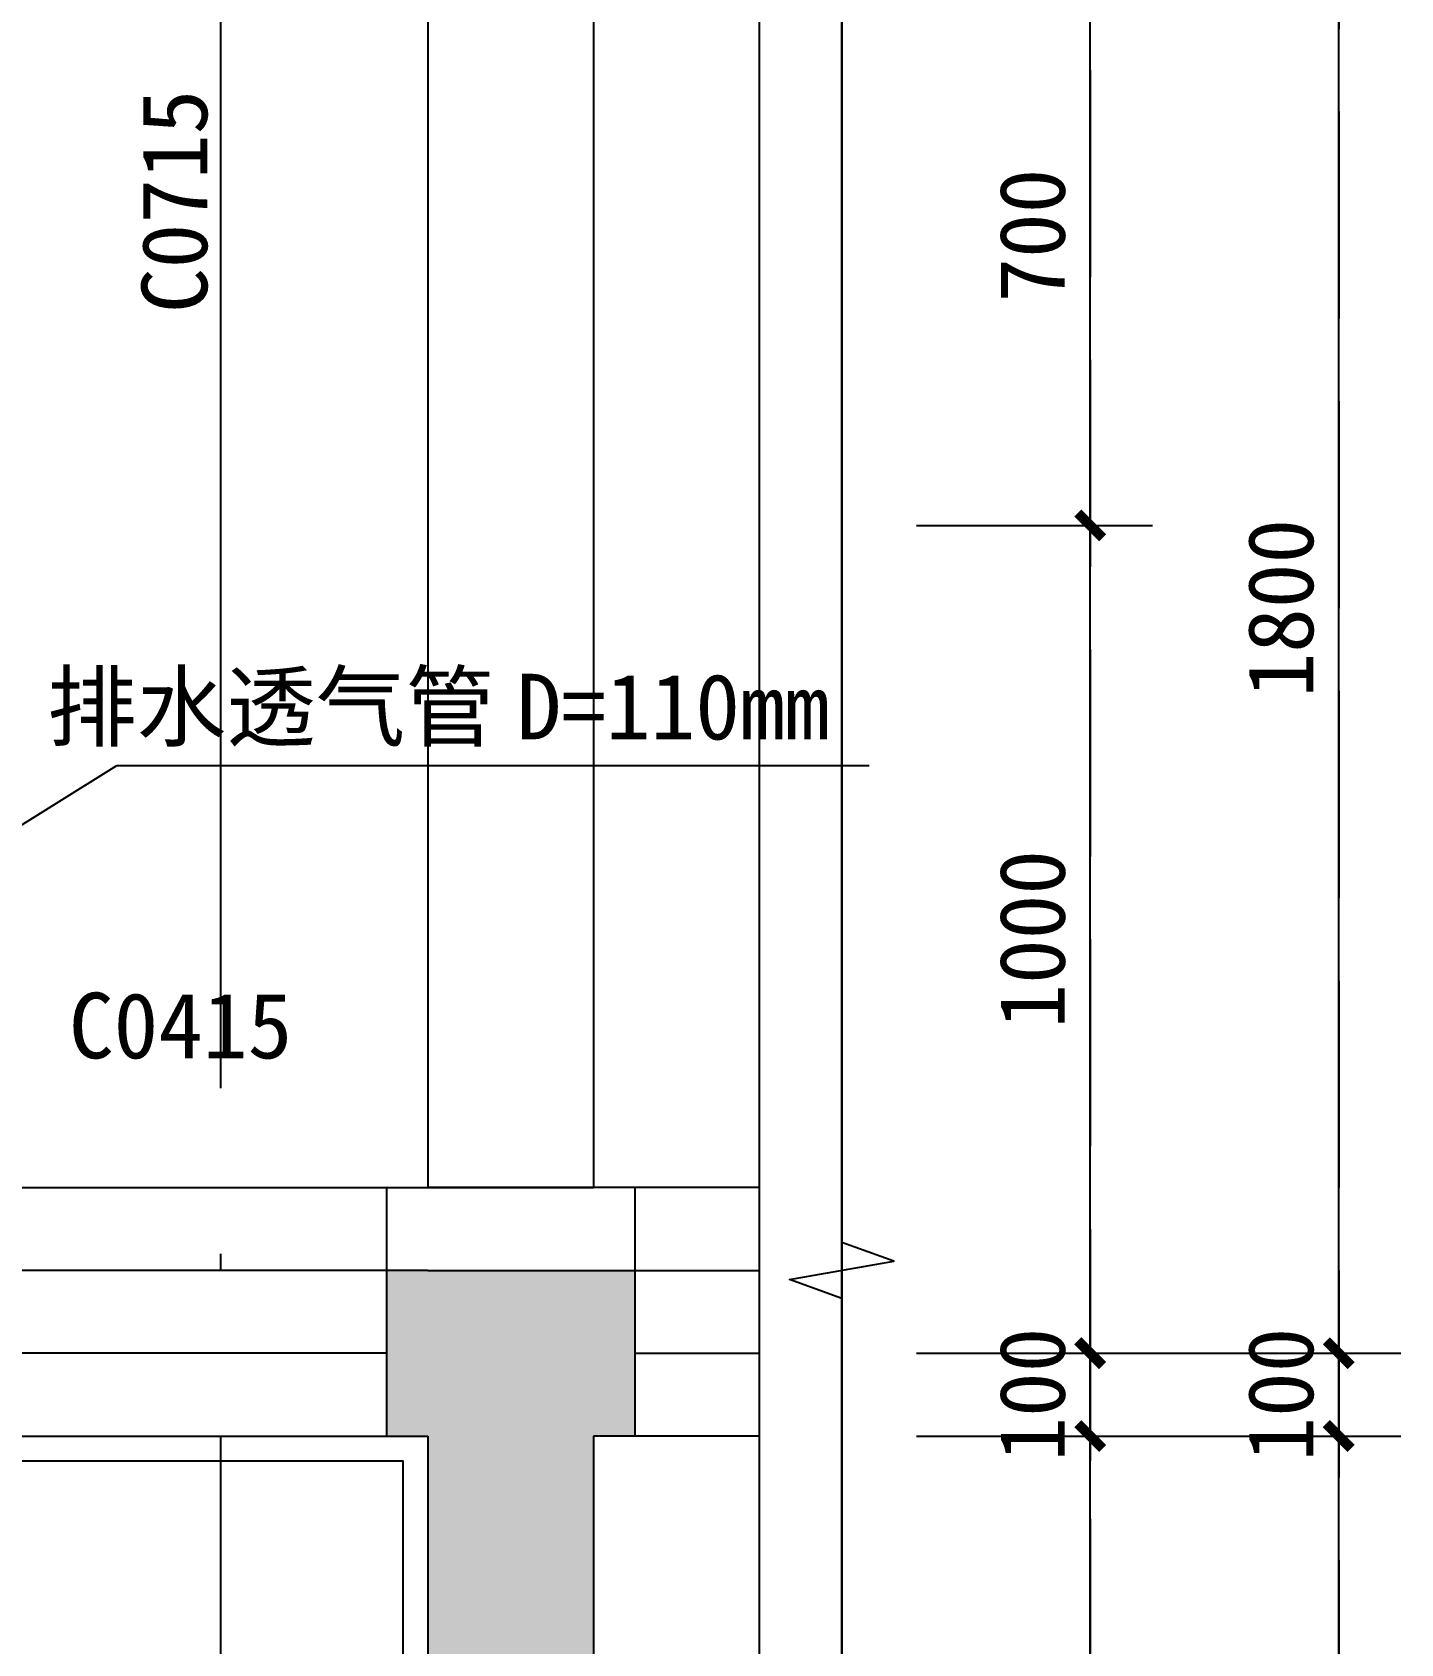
# Model space of a CAD drawing. Header units: millimetres. Extents: x -15 to 66915, y -15 to 18798.
# Drawn here: x 52868 to 54520, y 13212 to 15158 of the extents above; entities that cross this region are included whole.
import ezdxf
from ezdxf.xclip import XClip

# ---------------------------------------------------------------- set-up
doc = ezdxf.new("R2010")
doc.units = ezdxf.units.MM
doc.header["$LTSCALE"] = 1000
doc.header["$XCLIPFRAME"] = 2
doc.linetypes.add('1#2#楼$0$DOTE', pattern=[2.42, 2, -0.2, 0.02, -0.2])
doc.linetypes.add('DASH', pattern=[0.35, 0.25, -0.1])
doc.layers.get('Defpoints').update_dxf_attribs({"color": 4, "linetype": 'DASH'})
for name, color, linetype in [('1#2#楼$0$A-ANNO-DIMS', 3, 'Continuous'), ('1#2#楼$0$A-ANNO-DOTE', 10, '1#2#楼$0$DOTE'), ('1#2#楼$0$A-ANNO-IDEN', 3, 'Continuous'), ('1#2#楼$0$A-ANNO-SYMB', 3, 'Continuous'), ('1#2#楼$0$A-ANNO-TEXT', 7, 'Continuous'), ('1#2#楼$0$A-DOOR-IDEN', 53, 'Continuous'), ('140-WC$0$A-FLOR-SPCL', 225, 'Continuous'), ('140-墙体$0$A-COLU-CONC-HATC', 204, 'Continuous'), ('140-墙体$0$A-DOOR', 51, 'Continuous'), ('140-墙体$0$A-WALL-CONC', 9, 'Continuous'), ('140-墙体$0$A-WALL-INSL', 241, 'Continuous'), ('变形缝$0$A-COLU-CONC-HATC', 204, 'Continuous'), ('变形缝$0$A-WALL-CONC', 9, 'Continuous'), ('变形缝$0$A-WALL-INSL', 241, 'Continuous'), ('变形缝$0$A-WALL-STUD', 133, 'Continuous')]:
    doc.layers.add(name, color=color, linetype=linetype)
doc.styles.add('1#2#楼$0$_TCH_DIM', font='')
doc.styles.add('1#2#楼$0$_TCH_DIM_T3', font='')
doc.styles.add('1#2#楼$0$_TCH_WINDOW', font='')
doc.styles.get('1#2#楼$0$_TCH_DIM').set_extended_font_data('SimSun')
doc.styles.get('1#2#楼$0$_TCH_DIM_T3').set_extended_font_data('SimSun')
doc.styles.get('1#2#楼$0$_TCH_WINDOW').set_extended_font_data('SimSun')
doc.dimstyles.new('1#2#楼$0$_TCH_ARCH&&30', dxfattribs={"dimtxt": 79.303797, "dimasz": 30, "dimexe": 75, "dimexo": 90, "dimgap": 30, "dimtad": 1, "dimdec": 0, "dimzin": 0, "dimdsep": 46, "dimtxsty": '1#2#楼$0$_TCH_DIM_T3', "dimblk": '1#2#楼$0$_ArchTick', "dimcen": 0.09, "dimclrt": 7, "dimazin": 2, "dimtfac": 1, "dimtdec": 0, "dimtix": 1, "dimtmove": 2, "dimatfit": 3, "dimfxl": 100, "dimtolj": 1, "dimtzin": 0, "dimarcsym": 0})

# ---------------------------------------------------------------- blocks, each defined once
blk = doc.blocks.new('140-墙体$0$$WINLIB2D$00000001')
at = {"color": 0}
for points in [[(-0.5, 0.5), (-0.5, -0.5)], [(-0.5, 0.5), (0.5, 0.5)], [(0.5, -0.5), (0.5, 0.5)], [(0.5, 0.1667), (-0.5, 0.1667)], [(0.5, -0.1667), (-0.5, -0.1667)], [(-0.5, -0.5), (0.5, -0.5)]]:
    blk.add_lwpolyline(points, dxfattribs=at)
blk = doc.blocks.new('140-墙体')
at = {"layer": '140-墙体$0$A-COLU-CONC-HATC'}
blk.add_hatch(color=256, dxfattribs=at).paths.add_polyline_path([(0, 6200), (-50, 6200), (-50, 6000), (0, 6000)])
at = {"layer": '140-墙体$0$A-WALL-CONC'}
for p, q in [((0, 6200), (-50, 6200)), ((-50, 6200), (-50, 6000)), ((-50, 6000), (0, 6000))]:
    blk.add_line(p, q, dxfattribs=at)
at = {"layer": '140-墙体$0$A-WALL-INSL'}
for q in [(-50, 6200), (0, 6300)]:
    blk.add_line((-50, 6300), q, dxfattribs=at)
at = {"layer": '140-墙体$0$A-DOOR', "xscale": 450, "yscale": -300, "zscale": 300}
blk.add_blockref('140-墙体$0$$WINLIB2D$00000001', (-275, 6150), dxfattribs=at)
blk = doc.blocks.new('变形缝')
at = {"layer": '变形缝$0$A-COLU-CONC-HATC'}
for points in [[(-100, 6200), (-100, 6000), (0, 6066.7), (0, 6200)], [(0, 6066.7), (100, 6000), (100, 6200), (0, 6200)], [(0, 6066.7), (-100, 6000), (-100, 100), (0, 33.3), (100, 100), (100, 6000)]]:
    blk.add_hatch(color=256, dxfattribs=at).paths.add_polyline_path(points)
at = {"layer": '变形缝$0$A-WALL-CONC'}
for p, q in [((-100, 6200), (0, 6200)), ((0, 6200), (100, 6200)), ((-100, 6000), (-100, 6000)), ((-100, 6000), (-100, 100)), ((100, 6000), (100, 100)), ((100, 6000), (100, 6000))]:
    blk.add_line(p, q, dxfattribs=at)
at = {"layer": '变形缝$0$A-WALL-INSL'}
for p, q in [((-100, 6300), (0, 6300)), ((0, 6300), (100, 6300))]:
    blk.add_line(p, q, dxfattribs=at)
at = {"layer": '变形缝$0$A-WALL-STUD'}
for p, q in [((-100, 7800), (-100, 6300)), ((100, 7800), (100, 6300)), ((100, 6300), (-100, 6300))]:
    blk.add_line(p, q, dxfattribs=at)
blk = doc.blocks.new('140-WC')
at = {"layer": '140-WC$0$A-FLOR-SPCL'}
blk.add_lwpolyline([(2100, -3500), (2100, -3470), (2170, -3470), (2170, -1930), (-770, -1930), (-770, -3470), (1200, -3470), (1200, -3500)], dxfattribs=at)
at = {"layer": 'Defpoints'}
blk.add_lwpolyline([(2200, -1900), (-800, -1900), (-800, -3500), (2200, -3500)], close=True, dxfattribs=at)
blk = doc.blocks.new('1#2#楼$0$BGTVF')
ref = blk.add_blockref('140-墙体', (8550, -11200))
XClip(ref).set_block_clipping_path([(-12550, 3900.0000000001), (-9750, 3900.0000000001), (-9750, 11800.0000000001), (400.0000000001, 11800.0000000001), (400.0000000001, -2099.9999999999), (-12549.9999999999, -2100.0000000001)])
ref = blk.add_blockref('140-墙体', (8750, -11200), dxfattribs=dict(xscale=-1))
XClip(ref).set_block_clipping_path([(12750, 3900.0000000001), (9950, 3900.0000000001), (9950, 11800.0000000001), (-200.0000000001, 11800.0000000001), (-200.0000000001, -2099.9999999999), (12749.9999999999, -2100.0000000001)])
ref = blk.add_blockref('140-WC', (7750, -3300), dxfattribs=dict(xscale=-1))
XClip(ref).set_block_clipping_path([(11749.9999999999, -3999.9999999999), (8949.9999999999, -3999.9999999999), (8949.9999999999, 3900.0000000001), (-1200.0000000002, 3900.0000000001), (-1200.0000000002, -9999.9999999999), (11749.9999999998, -10000.0000000001)])
ref = blk.add_blockref('变形缝', (8650, -11200))
XClip(ref).set_block_clipping_path([(-12650, 3900.0000000001), (-9850, 3900.0000000001), (-9850, 11800.0000000001), (300.0000000001, 11800.0000000001), (300.0000000001, -2099.9999999999), (-12649.9999999999, -2100.0000000001)])
blk = doc.blocks.new('1#2#楼$0$_ArchTick')
at = {"color": 0, "linetype": 'ByBlock', "const_width": 0.4}
blk.add_lwpolyline([(-0.5, -0.5), (0.5, 0.5)], dxfattribs=at)
blk = doc.blocks.new('*D649')
at = {"layer": '1#2#楼$0$A-ANNO-DIMS', "color": 0, "lineweight": -2, "transparency": 16777216}
for p, q in [((53935.5, 13462.7), (54220.5, 13462.7)), ((54145.5, 11862.7), (54145.5, 13462.7)), ((53935.5, 11862.7), (54220.5, 11862.7))]:
    blk.add_line(p, q, dxfattribs=at)
at = {"layer": 'Defpoints', "color": 0, "transparency": 16777216}
for p in [(53845.5, 13462.7), (54145.5, 13462.7), (53845.5, 11862.7)]:
    blk.add_point(p, dxfattribs=at)
at = {"layer": '1#2#楼$0$A-ANNO-DIMS', "color": 0, "lineweight": -2, "transparency": 16777216, "xscale": 30, "yscale": 30, "zscale": 30}
for p, rotation in [((54145.5, 13462.7), 90), ((54145.5, 11862.7), 270)]:
    blk.add_blockref('1#2#楼$0$_ArchTick', p, dxfattribs=dict(at, rotation=rotation))
at = {"layer": '1#2#楼$0$A-ANNO-DIMS', "color": 7, "transparency": 16777216, "insert": (54075.8, 12662.7), "char_height": 79.3, "attachment_point": 5, "rotation": 90, "style": '1#2#楼$0$_TCH_DIM_T3'}
blk.add_mtext('\\A1;1600', dxfattribs=at)
blk = doc.blocks.new('*D650')
at = {"layer": '1#2#楼$0$A-ANNO-DIMS', "color": 0, "lineweight": -2, "transparency": 16777216}
for p, q in [((54145.5, 13562.7), (54145.5, 13592.7)), ((53935.5, 13562.7), (54220.5, 13562.7)), ((54145.5, 13462.7), (54145.5, 13562.7)), ((53935.5, 13462.7), (54220.5, 13462.7)), ((54145.5, 13462.7), (54145.5, 13432.7))]:
    blk.add_line(p, q, dxfattribs=at)
at = {"layer": 'Defpoints', "color": 0, "transparency": 16777216}
for p in [(53845.5, 13562.7), (54145.5, 13562.7), (53845.5, 13462.7)]:
    blk.add_point(p, dxfattribs=at)
at = {"layer": '1#2#楼$0$A-ANNO-DIMS', "color": 0, "lineweight": -2, "transparency": 16777216, "xscale": 30, "yscale": 30, "zscale": 30}
for p, rotation in [((54145.5, 13562.7), 270), ((54145.5, 13462.7), 90)]:
    blk.add_blockref('1#2#楼$0$_ArchTick', p, dxfattribs=dict(at, rotation=rotation))
at = {"layer": '1#2#楼$0$A-ANNO-DIMS', "color": 7, "transparency": 16777216, "insert": (54075.8, 13512.7), "char_height": 79.3, "attachment_point": 5, "rotation": 90, "style": '1#2#楼$0$_TCH_DIM_T3'}
blk.add_mtext('\\A1;100', dxfattribs=at)
blk = doc.blocks.new('*D651')
at = {"layer": '1#2#楼$0$A-ANNO-DIMS', "color": 0, "lineweight": -2, "transparency": 16777216}
for p, q in [((53935.5, 14562.7), (54220.5, 14562.7)), ((54145.5, 13562.7), (54145.5, 14562.7)), ((53935.5, 13562.7), (54220.5, 13562.7))]:
    blk.add_line(p, q, dxfattribs=at)
at = {"layer": 'Defpoints', "color": 0, "transparency": 16777216}
for p in [(53845.5, 14562.7), (54145.5, 14562.7), (53845.5, 13562.7)]:
    blk.add_point(p, dxfattribs=at)
at = {"layer": '1#2#楼$0$A-ANNO-DIMS', "color": 0, "lineweight": -2, "transparency": 16777216, "xscale": 30, "yscale": 30, "zscale": 30}
for p, rotation in [((54145.5, 14562.7), 90), ((54145.5, 13562.7), 270)]:
    blk.add_blockref('1#2#楼$0$_ArchTick', p, dxfattribs=dict(at, rotation=rotation))
at = {"layer": '1#2#楼$0$A-ANNO-DIMS', "color": 7, "transparency": 16777216, "insert": (54075.8, 14062.7), "char_height": 79.3, "attachment_point": 5, "rotation": 90, "style": '1#2#楼$0$_TCH_DIM_T3'}
blk.add_mtext('\\A1;1000', dxfattribs=at)
blk = doc.blocks.new('*D652')
at = {"layer": '1#2#楼$0$A-ANNO-DIMS', "color": 0, "lineweight": -2, "transparency": 16777216}
for p, q in [((53935.5, 15262.7), (54220.5, 15262.7)), ((54145.5, 14562.7), (54145.5, 15262.7)), ((53935.5, 14562.7), (54220.5, 14562.7))]:
    blk.add_line(p, q, dxfattribs=at)
at = {"layer": 'Defpoints', "color": 0, "transparency": 16777216}
for p in [(53845.5, 15262.7), (54145.5, 15262.7), (53845.5, 14562.7)]:
    blk.add_point(p, dxfattribs=at)
at = {"layer": '1#2#楼$0$A-ANNO-DIMS', "color": 0, "lineweight": -2, "transparency": 16777216, "xscale": 30, "yscale": 30, "zscale": 30}
for p, rotation in [((54145.5, 15262.7), 90), ((54145.5, 14562.7), 270)]:
    blk.add_blockref('1#2#楼$0$_ArchTick', p, dxfattribs=dict(at, rotation=rotation))
at = {"layer": '1#2#楼$0$A-ANNO-DIMS', "color": 7, "transparency": 16777216, "insert": (54075.8, 14912.7), "char_height": 79.3, "attachment_point": 5, "rotation": 90, "style": '1#2#楼$0$_TCH_DIM_T3'}
blk.add_mtext('\\A1;700', dxfattribs=at)
blk = doc.blocks.new('*D656')
at = {"layer": '1#2#楼$0$A-ANNO-DIMS', "color": 0, "lineweight": -2, "transparency": 16777216}
for p, q in [((54025.5, 15362.7), (54520.5, 15362.7)), ((54445.5, 13562.7), (54445.5, 15362.7)), ((54025.5, 13562.7), (54520.5, 13562.7))]:
    blk.add_line(p, q, dxfattribs=at)
at = {"layer": 'Defpoints', "color": 0, "transparency": 16777216}
for p in [(53935.5, 15362.7), (54445.5, 15362.7), (53935.5, 13562.7)]:
    blk.add_point(p, dxfattribs=at)
at = {"layer": '1#2#楼$0$A-ANNO-DIMS', "color": 0, "lineweight": -2, "transparency": 16777216, "xscale": 30, "yscale": 30, "zscale": 30}
for p, rotation in [((54445.5, 15362.7), 90), ((54445.5, 13562.7), 270)]:
    blk.add_blockref('1#2#楼$0$_ArchTick', p, dxfattribs=dict(at, rotation=rotation))
at = {"layer": '1#2#楼$0$A-ANNO-DIMS', "color": 7, "transparency": 16777216, "insert": (54375.8, 14462.7), "char_height": 79.3, "attachment_point": 5, "rotation": 90, "style": '1#2#楼$0$_TCH_DIM_T3'}
blk.add_mtext('\\A1;1800', dxfattribs=at)
blk = doc.blocks.new('*D657')
at = {"layer": '1#2#楼$0$A-ANNO-DIMS', "color": 0, "lineweight": -2, "transparency": 16777216}
for p, q in [((54445.5, 13562.7), (54445.5, 13592.7)), ((54025.5, 13562.7), (54520.5, 13562.7)), ((54445.5, 13462.7), (54445.5, 13562.7)), ((54025.5, 13462.7), (54520.5, 13462.7)), ((54445.5, 13462.7), (54445.5, 13432.7))]:
    blk.add_line(p, q, dxfattribs=at)
at = {"layer": 'Defpoints', "color": 0, "transparency": 16777216}
for p in [(53935.5, 13562.7), (54445.5, 13562.7), (53935.5, 13462.7)]:
    blk.add_point(p, dxfattribs=at)
at = {"layer": '1#2#楼$0$A-ANNO-DIMS', "color": 0, "lineweight": -2, "transparency": 16777216, "xscale": 30, "yscale": 30, "zscale": 30}
for p, rotation in [((54445.5, 13562.7), 270), ((54445.5, 13462.7), 90)]:
    blk.add_blockref('1#2#楼$0$_ArchTick', p, dxfattribs=dict(at, rotation=rotation))
at = {"layer": '1#2#楼$0$A-ANNO-DIMS', "color": 7, "transparency": 16777216, "insert": (54375.8, 13512.7), "char_height": 79.3, "attachment_point": 5, "rotation": 90, "style": '1#2#楼$0$_TCH_DIM_T3'}
blk.add_mtext('\\A1;100', dxfattribs=at)
blk = doc.blocks.new('*D658')
at = {"layer": '1#2#楼$0$A-ANNO-DIMS', "color": 0, "lineweight": -2, "transparency": 16777216}
for p, q in [((54025.5, 13462.7), (54520.5, 13462.7)), ((54445.5, 11862.7), (54445.5, 13462.7)), ((54025.5, 11862.7), (54520.5, 11862.7))]:
    blk.add_line(p, q, dxfattribs=at)
at = {"layer": 'Defpoints', "color": 0, "transparency": 16777216}
for p in [(53935.5, 13462.7), (54445.5, 13462.7), (53935.5, 11862.7)]:
    blk.add_point(p, dxfattribs=at)
at = {"layer": '1#2#楼$0$A-ANNO-DIMS', "color": 0, "lineweight": -2, "transparency": 16777216, "xscale": 30, "yscale": 30, "zscale": 30}
for p, rotation in [((54445.5, 13462.7), 90), ((54445.5, 11862.7), 270)]:
    blk.add_blockref('1#2#楼$0$_ArchTick', p, dxfattribs=dict(at, rotation=rotation))
at = {"layer": '1#2#楼$0$A-ANNO-DIMS', "color": 7, "transparency": 16777216, "insert": (54375.8, 12662.7), "char_height": 79.3, "attachment_point": 5, "rotation": 90, "style": '1#2#楼$0$_TCH_DIM_T3'}
blk.add_mtext('\\A1;1600', dxfattribs=at)
blk = doc.blocks.new('1#2#楼')
ref = blk.add_blockref('1#2#楼$0$BGTVF', (44795.5, 18662.7))
XClip(ref).set_block_clipping_path([(4450, -7200), (9050.0000531961, -2800)])
at = {"layer": '1#2#楼$0$A-ANNO-DIMS'}
for p1, p2, picture, middle in [((53935.5, 13562.7), (53935.5, 15362.7), '*D656', (54375.8, 14462.7)), ((53935.5, 13462.7), (53935.5, 13562.7), '*D657', (54375.8, 13512.7)), ((53935.5, 11862.7), (53935.5, 13462.7), '*D658', (54375.8, 12662.7))]:
    dim = blk.add_aligned_dim(p1=p1, p2=p2, distance=-510, dimstyle='1#2#楼$0$_TCH_ARCH&&30', dxfattribs=at)
    dim.commit()
    dim.dimension.update_dxf_attribs({"geometry": picture, "text_midpoint": middle})
at = {"layer": '1#2#楼$0$A-ANNO-DOTE'}
blk.add_lwpolyline([(53095.5, 11462.7), (53095.5, 15862.7)], dxfattribs=at)
at = {"layer": '1#2#楼$0$A-ANNO-IDEN'}
for p, q in [((52070.5, 13712.7), (52969.9, 14272.6)), ((52969.9, 14272.6), (53878.6, 14272.6))]:
    blk.add_line(p, q, dxfattribs=at)
at = {"layer": '1#2#楼$0$A-ANNO-SYMB'}
blk.add_lwpolyline([(53845.5, 11282.7), (53845.5, 13628.9), (53782.5, 13651.8), (53908.5, 13674.1), (53845.5, 13696.4), (53845.5, 16042.7)], dxfattribs=at)
at = {"layer": 'Defpoints'}
for points in [[(54445.5, 10862.7), (48645.5, 10862.7), (48645.5, 16462.7), (54445.5, 16462.7)], [(54145.5, 11162.7), (48945.5, 11162.7), (48945.5, 16162.7), (54145.5, 16162.7)]]:
    blk.add_lwpolyline(points, close=True, dxfattribs=at)
at = {"layer": 'Defpoints', "ltscale": 800}
blk.add_lwpolyline([(53845.5, 11462.7), (49245.5, 11462.7), (49245.5, 15862.7), (53845.5, 15862.7)], close=True, dxfattribs=at)
at = {"layer": '1#2#楼$0$A-ANNO-TEXT', "color": 7, "style": '1#2#楼$0$_TCH_DIM'}
for s, p in [('排水透气管', (52885.7, 14304.1)), ('D=110mm', (53452.8, 14304.1))]:
    blk.add_text(s, height=79.3, dxfattribs=at).set_placement(p)
at = {"layer": '1#2#楼$0$A-DOOR-IDEN', "style": '1#2#楼$0$_TCH_WINDOW'}
blk.add_text('C0715', height=79.3, rotation=90, dxfattribs=at).set_placement((53079.2, 14819.2))
blk.add_text('C0415', height=79.3, dxfattribs=at).set_placement((52912.2, 13918.9))
at = {"layer": '1#2#楼$0$A-ANNO-DIMS'}
for p1, p2, picture, middle in [((53845.5, 14562.7), (53845.5, 15262.7), '*D652', (54075.8, 14912.7)), ((53845.5, 13562.7), (53845.5, 14562.7), '*D651', (54075.8, 14062.7)), ((53845.5, 13462.7), (53845.5, 13562.7), '*D650', (54075.8, 13512.7)), ((53845.5, 11862.7), (53845.5, 13462.7), '*D649', (54075.8, 12662.7))]:
    dim = blk.add_aligned_dim(p1=p1, p2=p2, distance=-300, dimstyle='1#2#楼$0$_TCH_ARCH&&30', dxfattribs=at)
    dim.commit()
    dim.dimension.update_dxf_attribs({"geometry": picture, "text_midpoint": middle})

msp = doc.modelspace()

# ---------------------------------------------------------------- block references
msp.add_blockref('1#2#楼', (0, 0))

doc.saveas('drawing.dxf')
